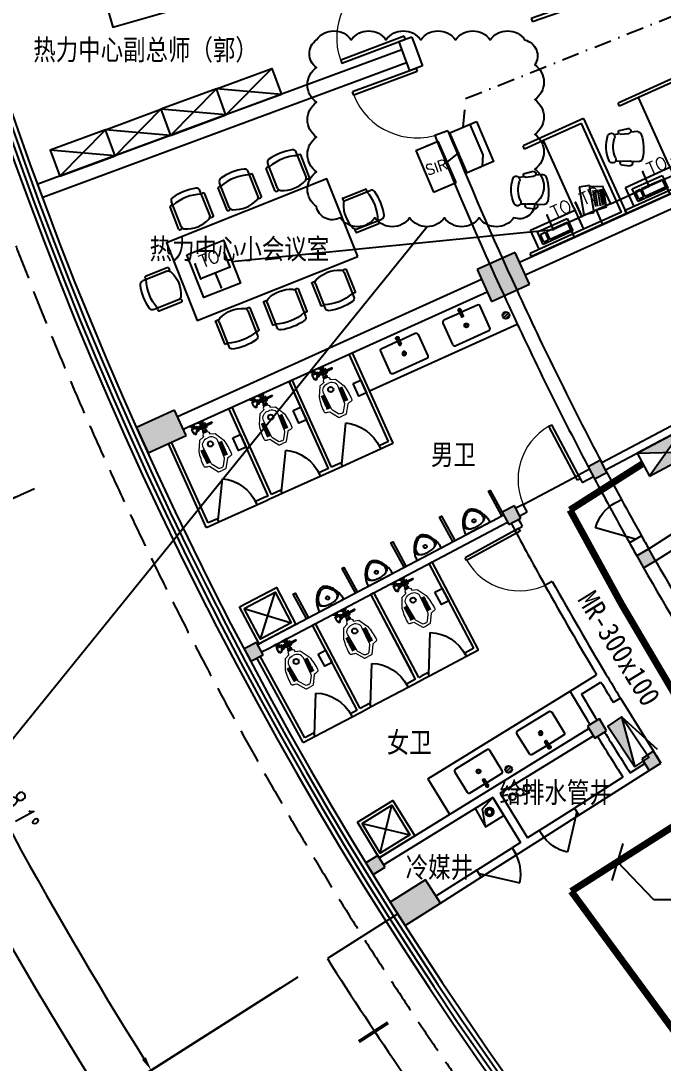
# Model space of a CAD drawing. Extents: x 13680 to 1640314, y -473492 to 65390.
# Drawn here: x 1297426 to 1306672, y -418994 to -404005 of the extents above; entities that cross this region are included whole.
import ezdxf
from ezdxf.enums import TextEntityAlignment as Align

# ---------------------------------------------------------------- set-up
doc = ezdxf.new("R2010")
doc.units = 0
doc.header["$LTSCALE"] = 1000
doc.header["$MEASUREMENT"] = 0
doc.linetypes.add('DASH', pattern=[0.35, 0.25, -0.1])
doc.linetypes.add('DASHDOT', pattern=[1, 0.5, -0.25, 0, -0.25])
for name, color, linetype in [('0-桥架', 120, 'Continuous'), ('0-电气文字', 6, 'Continuous'), ('ACS-建筑底图', 1, 'Continuous'), ('AXIS', 1, 'Continuous'), ('COLUMN', 255, 'Continuous'), ('DIM_IDEN', 8, 'Continuous'), ('DIM_SYMB', 3, 'Continuous'), ('EQUIP-消防', 241, 'Continuous'), ('EQUIP-通讯', 6, 'Continuous'), ('LINE', 123, 'Continuous'), ('LVRTY', 153, 'Continuous'), ('PUB_HATCH', 8, 'Continuous'), ('PUB_TEXT', 7, 'Continuous'), ('S-提资20140812', 6, 'Continuous'), ('S-消防器材提资', 2, 'Continuous'), ('TEL_TEXT', 7, 'Continuous'), ('VPIPE-废水', 31, 'DASH'), ('VPIPE-污水', 2, 'DASH'), ('VPIPE-通气', 3, 'Continuous'), ('WALL', 255, 'Continuous'), ('WINDOW', 2, 'Continuous'), ('WIRE-照明', 120, 'Continuous'), ('卫生间洁具', 8, 'Continuous'), ('洁具', 5, 'Continuous'), ('装修家具', 8, 'Continuous')]:
    doc.layers.add(name, color=color, linetype=linetype)
doc.layers.add('74071 FF-SAN', color=4, linetype='Continuous', lineweight=20)
doc.layers.add('ACS_DLJ_QYG', color=6, linetype='Continuous', lineweight=50)
doc.styles.add('-宋体', font='', dxfattribs={"width": 1.3})
doc.styles.add('_HZTXT', font='txt.shx', dxfattribs={"width": 0.8, "bigfont": 'HZTXT.shx'})
doc.styles.add('_TCH_DIM_T3', font='SIMPLEX', dxfattribs={"width": 0.705882, "bigfont": 'GBCBIG'})
doc.styles.add('_TEL_DIM', font='SIMPLEX', dxfattribs={"width": 0.8, "height": 3.5, "bigfont": 'HZTXT'})
doc.styles.add('宋体', font='', dxfattribs={"width": 0.8})
doc.styles.get('-宋体').set_extended_font_data('NSimSun')
doc.styles.get('宋体').set_extended_font_data('SimSun')
doc.dimstyles.new('_TCH_ARROW&&100', dxfattribs={"dimtxt": 297.5, "dimasz": 200, "dimexe": 250, "dimexo": 300, "dimgap": 126.25, "dimtad": 1, "dimdec": 0, "dimzin": 0, "dimdsep": 46, "dimtxsty": '_TCH_DIM_T3', "dimcen": 0.09, "dimclrt": 7, "dimazin": 2, "dimtfac": 1, "dimtdec": 0, "dimtix": 1, "dimtmove": 2, "dimatfit": 3, "dimfxl": 1, "dimtolj": 1, "dimtzin": 0, "dimarcsym": 0})

# ---------------------------------------------------------------- blocks, each defined once
blk = doc.blocks.new('xfx-gz')
at = {"layer": 'S-消防器材提资'}
blk.add_hatch(color=8, dxfattribs=at).paths.add_polyline_path([(0, 240), (0, 0), (700, 0)])
at = {"layer": 'S-消防器材提资', "color": 8}
for p, q in [((678, 408), (0, 240)), ((0, 240), (700, 0))]:
    blk.add_line(p, q, dxfattribs=at)
blk.add_lwpolyline([(700, 0), (700, 240), (0, 240), (0, 0)], close=True, dxfattribs=at)
blk = doc.blocks.new('grgrewg')
at = {"layer": 'LVRTY', "color": 4}
blk.add_lwpolyline([(129402, -1172047), (130002, -1172047), (130002, -1172647), (129402, -1172647)], close=True, dxfattribs=at)
at = {"layer": 'LVRTY', "color": 8}
blk.add_lwpolyline([(129452, -1172097), (129952, -1172097), (129952, -1172597), (129452, -1172597)], close=True, dxfattribs=at)
for points in [[(129452, -1172097), (129952, -1172597)], [(129452, -1172597), (129952, -1172097)]]:
    blk.add_lwpolyline(points, dxfattribs=at)
blk = doc.blocks.new('$DorLib2D$00000114')
at = {"color": 0}
blk.add_line((0.5, 0), (-0.207, 0.707), dxfattribs=at)
blk.add_arc((0.5, 0), 1, 135, 180, dxfattribs=at)
blk = doc.blocks.new('$DorLib2D$00000001')
for p, q in [((0.45, 0.975), (0.5, 0.975)), ((0.45, 0), (0.45, 0.975)), ((0.5, 0), (0.5, 0.975)), ((0.5, 0), (0.45, 0))]:
    blk.add_line(p, q)
at = {"lineweight": 13}
blk.add_arc((0.475, 0), 0.975, 91.4693, 180, dxfattribs=at)
blk = doc.blocks.new('$DorLib2D$00000228')
at = {"color": 0}
blk.add_line((0.5, 0), (0, 0.866), dxfattribs=at)
blk.add_arc((0.5, 0), 1, 120, 180, dxfattribs=at)
blk = doc.blocks.new('$plan$00000387')
at = {"color": 4}
for points in [[(-195, 0), (195, 0, -0.056281), (192, -62, -0.051243), (175, -126, -0.047086), (144, -190, -0.038643), (109, -237, -0.050944), (77, -268, -0.073316), (37, -291, -0.092337), (0, -298, -0.092337), (-37, -291, -0.073316), (-77, -268, -0.050944), (-109, -237, -0.038643), (-144, -190, -0.047086), (-175, -126, -0.051243), (-192, -62, -0.056281)], [(0, -146, 0.999985), (0, -98, 0.999985)]]:
    blk.add_lwpolyline(points, format="xyb", close=True, dxfattribs=at)
at = {"color": 8}
for points in [[(-169, -140, -0.078162), (-171, -115, -0.158684), (-159, -87, -0.087457), (-117, -54, -0.073385), (-70, -37, -0.051629), (0, -29), (0, -29, -0.051629), (70, -37, -0.073385), (117, -54, -0.087457), (159, -87, -0.158684), (171, -115, -0.078162), (169, -140)], [(117, -54, -0.099174), (139, -85, -0.110283), (145, -118, -0.092873), (136, -158, -0.05733), (119, -188, -0.037877), (85, -227, -0.072182), (35, -264, -0.124936), (0, -273), (0, -273, -0.124936), (-35, -264, -0.072182), (-85, -227, -0.037877), (-119, -188, -0.05733), (-136, -158, -0.092873), (-145, -118, -0.110283), (-139, -85, -0.099174), (-117, -54)]]:
    blk.add_lwpolyline(points, format="xyb", dxfattribs=at)
blk = doc.blocks.new('*D313')
at = {"layer": 'AXIS', "color": 0, "lineweight": -2, "transparency": 16777216}
for p, q in [((1285538, -419492), (1283186, -420176)), ((1288315, -427019), (1286082, -428027))]:
    blk.add_line(p, q, dxfattribs=at)
blk.add_arc((1340083, -403645), 59000, 196.39422, 204.10568, dxfattribs=at)
at = {"layer": 'AXIS', "color": 0, "transparency": 16777216}
for points in [[(1283450, -420307), (1283514, -420288), (1283426, -420106)], [(1286259, -427728), (1286198, -427756), (1286310, -427925)]]:
    blk.add_solid(points, dxfattribs=at)
at = {"layer": 'Defpoints', "color": 0, "transparency": 16777216}
for p in [(1340083, -403645), (1285826, -419408), (1284264, -422756), (1288589, -426896)]:
    blk.add_point(p, dxfattribs=at)
at = {"layer": 'AXIS', "color": 7, "transparency": 16777216, "insert": (1284988, -423971), "char_height": 297.5, "attachment_point": 5, "rotation": 290.25, "style": '_TCH_DIM_T3'}
blk.add_mtext('\\A1;8.1°', dxfattribs=at)
blk = doc.blocks.new('*D314')
at = {"layer": 'AXIS', "color": 0, "lineweight": -2, "transparency": 16777216}
for p, q in [((1288315, -427019), (1286082, -428027)), ((1292125, -434080), (1290057, -435393))]:
    blk.add_line(p, q, dxfattribs=at)
blk.add_arc((1340083, -403645), 59000, 204.49413, 212.20578, dxfattribs=at)
at = {"layer": 'AXIS', "color": 0, "transparency": 16777216}
for points in [[(1286362, -428120), (1286423, -428093), (1286310, -427925)], [(1290189, -435072), (1290133, -435108), (1290268, -435259)]]:
    blk.add_solid(points, dxfattribs=at)
at = {"layer": 'Defpoints', "color": 0, "transparency": 16777216}
for p in [(1340083, -403645), (1288589, -426896), (1287514, -430431), (1292378, -433920)]:
    blk.add_point(p, dxfattribs=at)
at = {"layer": 'AXIS', "color": 7, "transparency": 16777216, "insert": (1288401, -431531), "char_height": 297.5, "attachment_point": 5, "rotation": 298.35, "style": '_TCH_DIM_T3'}
blk.add_mtext('\\A1;8.1°', dxfattribs=at)
blk = doc.blocks.new('*D315')
at = {"layer": 'AXIS', "color": 0, "lineweight": -2, "transparency": 16777216}
for p, q in [((1292125, -434080), (1290057, -435393)), ((1294394, -437391), (1292424, -438847))]:
    blk.add_line(p, q, dxfattribs=at)
blk.add_arc((1340083, -403645), 59000, 212.59422, 216.25576, dxfattribs=at)
at = {"layer": 'AXIS', "color": 0, "transparency": 16777216}
for points in [[(1290347, -435446), (1290403, -435410), (1290268, -435259)], [(1292533, -438518), (1292479, -438557), (1292625, -438698)]]:
    blk.add_solid(points, dxfattribs=at)
at = {"layer": 'Defpoints', "color": 0, "transparency": 16777216}
for p in [(1340083, -403645), (1292378, -433920), (1291026, -436424), (1294636, -437213)]:
    blk.add_point(p, dxfattribs=at)
at = {"layer": 'AXIS', "color": 7, "transparency": 16777216, "insert": (1291643, -436844), "char_height": 297.5, "attachment_point": 5, "rotation": 304.425, "style": '_TCH_DIM_T3'}
blk.add_mtext('\\A1;4.05°', dxfattribs=at)
blk = doc.blocks.new('*D324')
at = {"layer": 'AXIS', "color": 0, "lineweight": -2, "transparency": 16777216}
for p, q in [((1283283, -403645), (1280033, -403645)), ((1331197, -459746), (1330689, -462956))]:
    blk.add_line(p, q, dxfattribs=at)
blk.add_arc((1340083, -403645), 59800, 180.19165, 260.80826, dxfattribs=at)
at = {"layer": 'AXIS', "color": 0, "transparency": 16777216}
for points in [[(1280250, -403845), (1280317, -403845), (1280283, -403645)], [(1330536, -462645), (1330525, -462710), (1330728, -462709)]]:
    blk.add_solid(points, dxfattribs=at)
at = {"layer": 'Defpoints', "color": 0, "transparency": 16777216}
for p in [(1283583, -403645), (1340083, -403645), (1286801, -430794), (1331244, -459450)]:
    blk.add_point(p, dxfattribs=at)
at = {"layer": 'AXIS', "color": 7, "transparency": 16777216, "insert": (1294820, -442304), "char_height": 297.5, "attachment_point": 5, "rotation": 310.5, "style": '_TCH_DIM_T3'}
blk.add_mtext('\\A1;81°', dxfattribs=at)
blk = doc.blocks.new('A$C59BC2475')
at = {"layer": '卫生间洁具', "color": 8}
for p, q in [((15, 226), (50, 150)), ((42, 238), (76, 162))]:
    blk.add_line(p, q, dxfattribs=at)
for radius in [28.6, 19]:
    blk.add_circle((120, 29), radius, dxfattribs=at)
for centre, radius, start, end in [((22, 247), 21.9, 303.7888, 284.8126), ((22, 247), 11.7, 310.7142, 277.8871), ((22, 247), 10.2, 312.6958, 275.9055), ((23, 245), 2.73, 24.3007, 204.3007), ((298, 344), 295, 199.8088, 208.7925), ((-234, 104), 295, 19.8088, 28.7925), ((42, 203), 2.73, 204.3007, 24.3007)]:
    blk.add_arc(centre, radius, start, end, dxfattribs=at)
at = {"layer": '卫生间洁具', "color": 8, "extrusion": (-1.1128e-26, -1.18513e-26, -1)}
for centre in [(59, 165), (59, 164), (63, 156)]:
    blk.add_ellipse(centre, major_axis=(-13.3, -6), ratio=0.448066, start_param=3.141593, end_param=6.283185, dxfattribs=at)
blk = doc.blocks.new('A$C61F337F3')
at = {"layer": '卫生间洁具', "color": 4}
blk.add_lwpolyline([(-455, -170), (-683, -273, 0.414214), (-698, -313), (-559, -623, 0.414214), (-519, -638), (-36, -420, 0.414214), (-21, -380), (-161, -70, 0.414214), (-200, -55), (-429, -158)], format="xyb", dxfattribs=at)
at = {"layer": '卫生间洁具'}
blk.add_blockref('A$C59BC2475', (-480, -375), dxfattribs=at)
blk = doc.blocks.new('A$C03587EE0')
at = {"layer": '装修家具', "color": 8}
for p, q in [((452, 493), (71, 487)), ((478, 538), (131, 533)), ((458, 49), (78, 44)), ((486, 5), (138, 0))]:
    blk.add_line(p, q, dxfattribs=at)
for centre, radius, start, end in [((72, 433), 54, 90.7938, 166.8568), ((750, 275), 660, 161.17, 200.4176), ((178, 511), 57.9, 164.7793, 203.647), ((131, 524), 9, 90.7938, 164.7793), ((452, 439), 54, 24.9428, 90.7938), ((478, 529), 9, 16.8083, 90.7938), ((432, 515), 57.9, 328.4736, 16.8083), ((81, 266), 464, 336.6448, 24.9428), ((750, 275), 750, 166.8568, 194.7308), ((77, 98), 54, 194.7308, 270.7938), ((185, 23), 57.9, 157.9406, 196.8083), ((138, 9), 9, 196.8083, 270.7938), ((457, 103), 54, 270.7938, 336.6448), ((485, 14), 9, 270.7938, 344.7793), ((438, 27), 57.9, 344.7793, 33.114)]:
    blk.add_arc(centre, radius, start, end, dxfattribs=at)
blk = doc.blocks.new('A$C40867F42')
at = {"layer": '装修家具', "color": 8}
blk.add_lwpolyline([(-40032, -14249), (-38832, -14249), (-38832, -11763), (-40032, -11763)], close=True, dxfattribs=at)
at = {"layer": '装修家具', "color": 8, "xscale": -1}
for p, rotation in [((-39173, -11164), 90.793803449409), ((-40630, -12003), 180.7938034227225), ((-40630, -12749), 180.7938034227225), ((-40630, -13495), 180.7938034227225)]:
    blk.add_blockref('A$C03587EE0', p, dxfattribs=dict(at, rotation=rotation))
at = {"layer": '装修家具', "color": 8}
for p, rotation in [((-38234, -12003), 179.2061965576802), ((-38233, -12749), 179.2061965576802), ((-38233, -13495), 179.2061965576802), ((-39173, -14847), 89.20619653099655)]:
    blk.add_blockref('A$C03587EE0', p, dxfattribs=dict(at, rotation=rotation))
blk = doc.blocks.new('A$C4CDD4A0C')
at = {"layer": '装修家具', "color": 8}
for p, q in [((1426, 1634), (1426, 1335)), ((1264, 1482), (1593, 1482)), ((386, 1218), (386, 1188)), ((682, 1234), (402, 1234)), ((697, 1188), (697, 1218)), ((222, 1146), (139, 1139)), ((371, 1167), (222, 1146)), ((260, 1116), (258, 1094)), ((288, 1056), (288, 744)), ((685, 1173), (405, 1173)), ((682, 1172), (682, 1172)), ((794, 744), (794, 1056)), ((794, 1056), (794, 1056)), ((139, 663), (222, 654)), ((222, 654), (371, 633)), ((258, 709), (259, 686)), ((386, 612), (386, 582)), ((395, 628), (682, 628)), ((682, 628), (682, 628)), ((697, 582), (697, 612)), ((402, 566), (682, 566))]:
    blk.add_line(p, q, dxfattribs=at)
for points in [[(917, 1400), (917, 1800), (117, 1800), (117, 1400)], [(1717, 0), (1717, 1800), (917, 1800), (917, 0)]]:
    blk.add_lwpolyline(points, close=True, dxfattribs=at)
blk.add_circle((1425, 1482), 86.5, dxfattribs=at)
for centre, radius, start, end in [((402, 1218), 15.6, 90, 180), ((682, 1218), 15.6, 0, 90), ((1453, 898), 1374, 171.4477, 179.9347), ((133, 1101), 38.4, 81.1166, 176.8521), ((118, 1087), 55.7, 6.303, 68.0435), ((1455, 900), 1296, 171.4477, 188.5523), ((230, 1117), 30.1, 357.8693, 100.843), ((1539, 901), 1296, 171.4477, 188.5523), ((405, 1056), 117, 90, 180), ((402, 1188), 15.6, 180, 261.0411), ((682, 1188), 15.6, 270, 0), ((678, 1056), 117, 0, 88.0898), ((1453, 902), 1374, 180.0653, 188.5523), ((136, 705), 41.7, 190.1524, 273.9531), ((137, 700), 37.3, 272.6932, 11.282), ((227, 686), 32.5, 262.6639, 359.9194), ((405, 744), 117, 180, 266.9085), ((402, 612), 15.6, 90, 180), ((678, 744), 117, 271.9102, 0), ((682, 612), 15.6, 0, 90), ((402, 582), 15.6, 180, 270), ((682, 582), 15.6, 270, 0)]:
    blk.add_arc(centre, radius, start, end, dxfattribs=at)
blk = doc.blocks.new('A$C44F7551D')
at = {"layer": '装修家具', "color": 8}
for p, q in [((0, 400), (850, 0)), ((850, 400), (0, 0))]:
    blk.add_line(p, q, dxfattribs=at)
blk.add_lwpolyline([(0, 400), (0, 0), (850, 0), (850, 400)], close=True, dxfattribs=at)
blk = doc.blocks.new('A$C3ECB1412')
at = {"layer": '装修家具', "color": 8}
for p, q in [((0, 1500), (0, 0)), ((0, 1500), (0, 0)), ((1500, 1500), (0, 1500)), ((0, 1500), (50, 1500)), ((1500, 1500), (1500, 544)), ((50, 1444), (50, 844)), ((50, 1444), (1450, 1444)), ((201, 1278), (496, 1355)), ((496, 1355), (567, 1176)), ((1450, 1444), (1450, 844)), ((201, 1278), (227, 1087)), ((244, 1263), (466, 1322)), ((250, 1237), (473, 1295)), ((259, 1205), (482, 1263)), ((268, 1171), (491, 1229)), ((205, 1083), (588, 1184)), ((243, 937), (205, 1083)), ((276, 1140), (499, 1199)), ((588, 1184), (626, 1037)), ((626, 1037), (243, 937)), ((50, 844), (50, 0)), ((50, 844), (50, 0)), ((390, 844), (50, 844)), ((350, 144), (350, 844)), ((390, 844), (1450, 844)), ((1450, 844), (1450, 544)), ((90, 695), (90, 223)), ((289, 695), (90, 695)), ((115, 670), (115, 347)), ((239, 670), (115, 670)), ((239, 347), (239, 670)), ((289, 223), (289, 695)), ((1008, 635), (1043, 536)), ((605, 480), (646, 383)), ((1081, 386), (1038, 507)), ((1132, 400), (1108, 527)), ((1450, 544), (1500, 544)), ((115, 347), (239, 347)), ((239, 323), (115, 323)), ((115, 323), (115, 248)), ((239, 248), (239, 323)), ((671, 223), (604, 333)), ((719, 246), (669, 365)), ((1088, 377), (1108, 304)), ((90, 223), (289, 223)), ((115, 248), (239, 248)), ((719, 236), (753, 168)), ((0, 0), (50, 0)), ((50, 144), (350, 144))]:
    blk.add_line(p, q, dxfattribs=at)
for centre, radius, start, end in [((1036, -39), 708, 96.8246, 125.3087), ((950, 594), 70.3, 35.575, 88.634), ((675, 488), 70.3, 133.4994, 186.5584), ((1074, 512), 36.8, 24.5799, 187.0599), ((639, 344), 36.8, 35.0735, 197.5535), ((1098, 254), 51.9, 322.3317, 140.7492), ((1104, 401), 27.9, 213.3494, 358.8432), ((691, 242), 27.9, 223.2902, 8.784), ((795, 137), 51.9, 81.3842, 259.8017), ((800, 575), 489, 268.3277, 313.8056), ((797, 582), 394, 270.7801, 311.3533)]:
    blk.add_arc(centre, radius, start, end, dxfattribs=at)
blk = doc.blocks.new('A$C6CAE1B6A')
at = {"color": 8}
for p, q in [((186, 387), (186, 325)), ((209, 387), (209, 326)), ((233, 387), (233, 327)), ((257, 387), (257, 328)), ((281, 387), (281, 329)), ((305, 387), (305, 330)), ((329, 387), (329, 331)), ((353, 387), (353, 332)), ((376, 387), (376, 333)), ((732, 361), (716, 361)), ((732, 338), (716, 338)), ((755, 366), (732, 366)), ((755, 331), (732, 331)), ((770, 391), (770, 311)), ((664, 240), (622, 240)), ((663, 201), (622, 201)), ((753, 240), (714, 240)), ((753, 201), (715, 201)), ((770, 268), (770, 172)), ((186, 53), (186, 115)), ((209, 53), (209, 114)), ((233, 53), (233, 113)), ((257, 53), (257, 112)), ((281, 53), (281, 111)), ((305, 53), (305, 110)), ((329, 53), (329, 109)), ((353, 53), (353, 108)), ((376, 53), (376, 107))]:
    blk.add_line(p, q, dxfattribs=at)
for points in [[(716, 374), (712, 374), (712, 378), (706, 378), (706, 382), (671, 382), (671, 376), (646, 376), (646, 363), (631, 363), (631, 344), (646, 344), (646, 329), (661, 329), (661, 324), (667, 324), (667, 313), (707, 313), (719, 321)], [(605, 247), (605, 193)], [(622, 193), (622, 247)], [(669, 245), (669, 263), (712, 263), (712, 243)], [(712, 197), (712, 178), (669, 178), (669, 195)], [(683, 167), (683, 83), (686, 80), (686, 76), (690, 76)], [(697, 167), (697, 83), (694, 80), (694, 76), (690, 76)]]:
    blk.add_lwpolyline(points, dxfattribs=at)
for points in [[(719, 313), (660, 313), (660, 293), (719, 293)], [(732, 379), (716, 379), (716, 321), (732, 321)], [(718, 178), (662, 178), (662, 167), (718, 167)], [(671, 293), (709, 293), (709, 263), (671, 263)]]:
    blk.add_lwpolyline(points, close=True, dxfattribs=at)
for centre, radius in [((416, 220), 37.7), ((689, 220), 32.4), ((689, 220), 12)]:
    blk.add_circle(centre, radius, dxfattribs=at)
for centre, radius, start, end in [((808, 351), 55, 133.5861, 226.4139), ((614, 239), 12, 43.7102, 136.2898), ((614, 201), 12, 223.7102, 316.2898), ((817, 220), 67.5, 135.0245, 224.9756)]:
    blk.add_arc(centre, radius, start, end, dxfattribs=at)
at = {"layer": '74071 FF-SAN', "color": 8}
for points in [[(605, 220), (605, 244), (578, 269), (551, 269), (526, 343), (387, 417, 0.052543), (173, 440, 0.132929), (154, 435, 0.161391), (145, 425, 0.043176), (139, 407, 0.005173), (135, 387), (130, 361), (5, 279, 0.19508), (0, 262), (0, 220)], [(41, 220), (41, 242, -0.210701), (52, 261), (136, 319, -0.078002), (159, 324), (413, 335, -0.245665), (487, 300, -0.196051), (513, 220, -0.196051)], [(605, 220), (605, 196), (578, 171), (551, 171), (526, 97), (387, 23, -0.052543), (173, 0, -0.132929), (154, 5, -0.161391), (145, 15, -0.043176), (139, 33, -0.005173), (135, 53), (130, 79), (5, 161, -0.19508), (0, 178), (0, 220)], [(41, 220), (41, 198, 0.210701), (52, 179), (136, 121, 0.078002), (159, 116), (413, 105, 0.245665), (487, 140, 0.196051), (513, 220, 0.196051)]]:
    blk.add_lwpolyline(points, format="xyb", dxfattribs=at)
blk = doc.blocks.new('$equip$00001921')
for p, q in [((0.65, 0.325), (-0.65, 0.325)), ((0.65, 0.325), (-0.65, -0.325)), ((-0.65, 0.325), (0.65, -0.325)), ((-0.65, 0.325), (-0.65, -0.325)), ((0.65, -0.325), (0.65, 0.325)), ((-0.65, -0.325), (0.65, -0.325))]:
    blk.add_line(p, q)
for p in [(0, 0.325), (-0.65, 0), (0.65, 0), (0, -0.325)]:
    blk.add_point(p)
for points in [[(-0.65, 0.325), (0, 0), (0.65, 0.325)], [(0, 0), (-0.65, -0.325), (0.65, -0.325)]]:
    blk.add_solid(points)
at = {"layer": 'TEL_TEXT', "style": '_TEL_DIM', "flags": 1}
blk.add_attdef('A', text='', height=0.00002, dxfattribs=at).set_placement((0, 0), align=Align.MIDDLE_CENTER)
blk = doc.blocks.new('$equip$00001847')
for p, q in [((-0.5, 0.499), (-0.5, 0.999)), ((0.5, 0.999), (0.5, 0.499)), ((0.5, 0.499), (-0.5, 0.499)), ((0, 0.5), (0, 0))]:
    blk.add_line(p, q)
for p in [(-0.5, 0.999), (0.5, 0.999), (-0.5, 0.499), (0.5, 0.499), (0, 0)]:
    blk.add_point(p)
at = {"color": 7, "style": '_TEL_DIM'}
blk.add_attdef('$TEXT$', text='', height=0.4, dxfattribs=at).set_placement((0, 0.999), align=Align.MIDDLE_CENTER)
at = {"color": 7, "style": '_TEL_DIM', "flags": 1}
blk.add_attdef('A', text='', height=0.00002, dxfattribs=at).set_placement((0, 0), align=Align.MIDDLE_CENTER)
blk = doc.blocks.new('$equip$00001867')
for p, q in [((-0.5, 0.499), (-0.5, 0.999)), ((0.5, 0.999), (0.5, 0.499)), ((0.5, 0.499), (-0.5, 0.499)), ((0, 0.5), (0, 0))]:
    blk.add_line(p, q)
for p in [(-0.5, 0.999), (0.5, 0.999), (-0.5, 0.499), (0.5, 0.499), (0, 0)]:
    blk.add_point(p)
at = {"color": 7, "style": '_TEL_DIM'}
blk.add_attdef('$TEXT$', text='', height=0.4, dxfattribs=at).set_placement((0, 0.999), align=Align.MIDDLE_CENTER)
at = {"color": 7, "style": '_TEL_DIM', "flags": 1}
blk.add_attdef('A', text='', height=0.00002, dxfattribs=at).set_placement((0, 0), align=Align.MIDDLE_CENTER)
blk = doc.blocks.new('$equip$00001889')
for p, q in [((-0.65, 0.35), (-0.65, -0.35)), ((0.65, 0.35), (-0.65, 0.35)), ((0.65, 0.35), (0.65, -0.35)), ((-0.65, -0.35), (0.65, -0.35))]:
    blk.add_line(p, q)
for p in [(0, 0.35), (-0.65, 0), (0.65, 0), (0, -0.35)]:
    blk.add_point(p)
at = {"color": 7, "style": '_TEL_DIM'}
blk.add_attdef('$TEXT$', text='', height=0.3, dxfattribs=at).set_placement((-0.02, -0.003), align=Align.MIDDLE_CENTER)
at = {"color": 7, "style": '_TEL_DIM', "flags": 1}
blk.add_attdef('A', text='', height=0.00002, dxfattribs=at).set_placement((0, 0), align=Align.MIDDLE_CENTER)
blk = doc.blocks.new('$equip$00001876')
at = {"color": 0, "linetype": 'Continuous'}
blk.add_lwpolyline([(-0.625, 0.415), (0.625, 0.415), (0.625, -0.415), (-0.625, -0.415)], close=True, dxfattribs=at)
blk.add_lwpolyline([(0.625, 0.075), (0.325, 0.215), (-0.625, 0.215)], dxfattribs=at)
for p in [(0, 0.415), (-0.625, 0), (0.625, 0), (0, -0.415)]:
    blk.add_point(p)
at = {"layer": 'TEL_TEXT', "style": '_TEL_DIM', "flags": 1}
blk.add_attdef('A', text='', height=0.00002, dxfattribs=at).set_placement((0, 0), align=Align.MIDDLE_CENTER)
blk = doc.blocks.new('2FX')
at = {"layer": 'PUB_HATCH'}
for points in [[(1295162.9, -424201.1), (1295709.8, -423954.2), (1295504, -423498.5), (1294957.2, -423745.4)], [(1290220.8, -426377.7), (1290767.6, -426130.8), (1290603, -425766.2), (1290056.2, -426013.1)], [(1293707.4, -432839.8), (1293921.8, -433177.5), (1294428.4, -432856), (1294214, -432518.3)]]:
    blk.add_hatch(color=256, dxfattribs=at).paths.add_polyline_path(points)
at = {"layer": 'PUB_HATCH', "linetype": 'ByBlock'}
for points in [[(1296555.8, -426579.3), (1296649.4, -426756), (1296826.1, -426662.4), (1296732.6, -426485.7)], [(1295318.4, -427234.6), (1295412, -427411.4), (1295588.8, -427317.8), (1295495.2, -427141)], [(1297254.5, -427859), (1297353.3, -428032.9), (1297527.2, -427934.1), (1297428.4, -427760.2)], [(1291606.7, -429199.7), (1291700.3, -429376.4), (1291877.1, -429282.8), (1291783.5, -429106.1)], [(1296546.9, -430312.6), (1296652.4, -430482.6), (1296822.3, -430377.1), (1296716.9, -430207.2)], [(1297327.4, -430779.5), (1297434.6, -430948.4), (1297603.4, -430841.3), (1297496.3, -430672.4)], [(1293356.8, -432274.7), (1293461.6, -432445.1), (1293632, -432340.3), (1293527.2, -432169.9)]]:
    blk.add_hatch(color=256, dxfattribs=at).paths.add_polyline_path(points)
at = {"layer": '洁具'}
h = blk.add_hatch(dxfattribs=at)
h.set_pattern_fill('ANSI31', color=256, scale=20, style=0)
h.set_pattern_definition([(45, (1204572.253, -517011.638), (-22.45064, 22.45064), [])])
h.paths.add_polyline_path([(1295422.1, -424401.2, 1), (1295322.1, -424401.2, 1)])
h = blk.add_hatch(dxfattribs=at)
h.set_pattern_fill('ANSI31', color=256, scale=20, style=0)
h.set_pattern_definition([(45, (1204610.48, -523542.883), (-22.45064, 22.45064), [])])
h.paths.add_polyline_path([(1295460.3, -430932.5, 1), (1295360.3, -430932.5, 1)])
at = {"layer": 'ACS-建筑底图'}
blk.add_lwpolyline([(1295185.2, -431337.8), (1294929.7, -431495), (1295077.5, -431756), (1295342.3, -431593.1)], close=True, dxfattribs=at)
blk.add_lwpolyline([(1295077.5, -431756), (1295033.3, -431500), (1295185.2, -431337.8)], dxfattribs=at)
at = {"layer": 'ACS_DLJ_QYG'}
blk.add_circle((1295136.1, -431544), 50, dxfattribs=at)
at = {"layer": 'AXIS'}
for p, q in [((1288588.6, -426895.8), (1284943, -428541.8)), ((1288588.6, -426895.8), (1284943, -428541.8)), ((1292378.4, -433919.5), (1289001.1, -436062.8))]:
    blk.add_line(p, q, dxfattribs=at)
at = {"layer": 'COLUMN'}
for p, q in [((1295504, -423498.5), (1294957.2, -423745.4)), ((1295709.8, -423954.2), (1295504, -423498.5)), ((1294957.2, -423745.4), (1295162.9, -424201.1)), ((1295162.9, -424201.1), (1295709.8, -423954.2)), ((1290603, -425766.2), (1290056.2, -426013.1)), ((1290767.6, -426130.8), (1290603, -425766.2)), ((1290056.2, -426013.1), (1290220.8, -426377.7)), ((1290220.8, -426377.7), (1290767.6, -426130.8)), ((1294214, -432518.3), (1293707.4, -432839.8)), ((1294428.4, -432856), (1294214, -432518.3)), ((1293707.4, -432839.8), (1293921.8, -433177.5)), ((1293921.8, -433177.5), (1294428.4, -432856))]:
    blk.add_line(p, q, dxfattribs=at)
at = {"layer": 'COLUMN', "linetype": 'ByBlock'}
for p, q in [((1296732.6, -426485.7), (1296555.8, -426579.3)), ((1296555.8, -426579.3), (1296649.4, -426756)), ((1296826.1, -426662.4), (1296732.6, -426485.7)), ((1296649.4, -426756), (1296826.1, -426662.4)), ((1295495.2, -427141), (1295318.4, -427234.6)), ((1295588.8, -427317.8), (1295495.2, -427141)), ((1295318.4, -427234.6), (1295412, -427411.4)), ((1295412, -427411.4), (1295588.8, -427317.8)), ((1297428.4, -427760.2), (1297254.5, -427859)), ((1297527.2, -427934.1), (1297428.4, -427760.2)), ((1297254.5, -427859), (1297353.3, -428032.9)), ((1297353.3, -428032.9), (1297527.2, -427934.1)), ((1291783.5, -429106.1), (1291606.7, -429199.7)), ((1291877.1, -429282.8), (1291783.5, -429106.1)), ((1291606.7, -429199.7), (1291700.3, -429376.4)), ((1291700.3, -429376.4), (1291877.1, -429282.8)), ((1296716.9, -430207.2), (1296546.9, -430312.6)), ((1296546.9, -430312.6), (1296652.4, -430482.6)), ((1296822.3, -430377.1), (1296716.9, -430207.2)), ((1296652.4, -430482.6), (1296822.3, -430377.1)), ((1297496.3, -430672.4), (1297327.4, -430779.5)), ((1297327.4, -430779.5), (1297434.6, -430948.4)), ((1297603.4, -430841.3), (1297496.3, -430672.4)), ((1297434.6, -430948.4), (1297603.4, -430841.3)), ((1293527.2, -432169.9), (1293356.8, -432274.7)), ((1293356.8, -432274.7), (1293461.6, -432445.1)), ((1293632, -432340.3), (1293527.2, -432169.9)), ((1293461.6, -432445.1), (1293632, -432340.3))]:
    blk.add_line(p, q, dxfattribs=at)
at = {"layer": 'DIM_IDEN', "const_width": 50}
blk.add_lwpolyline([(1293675.6, -434576), (1293255.7, -434847.5)], dxfattribs=at)
at = {"layer": 'DIM_SYMB'}
blk.add_lwpolyline([(1295418, -429359.6, 0, 0, 0), (1295470.1, -429820.2, 80, 0, 0), (1295503.9, -430118.3, 0, 0, 0)], format="xyseb", dxfattribs=at)
at = {"layer": 'LINE'}
blk.add_line((1293815.2, -433009.6), (1292802.1, -433652.6), dxfattribs=at)
at = {"layer": 'LINE', "linetype": 'DASH', "ltscale": 2}
blk.add_arc((1340083.8, -403645.3), 55400, 179.17262, 261.82632, dxfattribs=at)
at = {"layer": 'LINE'}
blk.add_arc((1340083.8, -403645.3), 56000, 212.40123, 216.45122, dxfattribs=at)
at = {"layer": 'LVRTY'}
for p, q in [((1293116.1, -424962), (1293161.7, -424941.4)), ((1292250.3, -425352.9), (1292295.9, -425332.3)), ((1291384.4, -425743.9), (1291430, -425723.3)), ((1293545.4, -426277.3), (1293566, -426322.8)), ((1294267.2, -427972.5), (1294311.4, -427949.1)), ((1293426.1, -428414.1), (1293470.3, -428390.7)), ((1292586.3, -428858.4), (1292630.5, -428835))]:
    blk.add_line(p, q, dxfattribs=at)
at = {"layer": 'VPIPE-废水', "linetype": 'Continuous'}
blk.add_circle((1295679.3, -431198.6), 50, dxfattribs=at)
at = {"layer": 'VPIPE-污水', "linetype": 'Continuous'}
blk.add_circle((1295465, -431323.2), 50, dxfattribs=at)
at = {"layer": 'VPIPE-通气', "linetype": 'Continuous'}
blk.add_circle((1295575.6, -431262.8), 50, dxfattribs=at)
at = {"layer": 'WALL'}
for p, q in [((1294018.3, -420400.9), (1293831.1, -420471.4)), ((1293873.5, -420586.1), (1288636.2, -422518.2)), ((1293943.3, -420773.5), (1288705.4, -422705.8)), ((1294173.3, -420816.6), (1293985.6, -420885.8)), ((1294536.8, -421748.4), (1294349.1, -421817.6)), ((1295566.2, -423636.1), (1299940.9, -421660.9)), ((1295648.5, -423818.4), (1300023.3, -421843.1)), ((1290644.6, -425858.3), (1295019.3, -423883)), ((1290726.9, -426040.5), (1295101.6, -424065.3)), ((1296751, -426520.4), (1298869.9, -425393.8)), ((1296807.1, -426626.4), (1298926, -425499.8)), ((1297427.4, -427758.2), (1299455.1, -426468.5)), ((1296574.4, -426614.3), (1296415.7, -426698.7)), ((1296415.7, -426698.7), (1296472, -426804.6)), ((1296472, -426804.6), (1296630.5, -426720.4)), ((1297526.3, -427932.3), (1299550, -426645.2)), ((1296859.6, -427146.6), (1297034.7, -427050)), ((1295621, -427121.2), (1295514.7, -427177.8)), ((1295677.4, -427227.2), (1295621, -427121.2)), ((1291888.4, -429090.2), (1295249.8, -427318.6)), ((1295249.8, -427318.6), (1295338.1, -427271.7)), ((1295570.8, -427283.8), (1295677.4, -427227.2)), ((1291944.3, -429196.4), (1295306, -427424.6)), ((1295306, -427424.6), (1295394.2, -427377.7)), ((1295502.8, -427496.3), (1295608.1, -427438.8)), ((1297324.5, -427575.3), (1297149.4, -427671.9)), ((1296039.7, -428228.5), (1295934.4, -428286.1)), ((1291799.8, -429136.9), (1291888.4, -429090.2)), ((1291855.9, -429243), (1291944.3, -429196.4)), ((1296294.9, -429809.7), (1296678.2, -429573.9)), ((1296458.8, -429849.8), (1296739.9, -429676.9)), ((1297020.8, -429909.2), (1296918.3, -429971.7)), ((1293633.3, -432151.6), (1296567.8, -430346.3)), ((1295287.4, -431274.9), (1296631.1, -430448.2)), ((1297539, -430739.8), (1297539.2, -430739.7)), ((1297539.2, -430739.7), (1297603.5, -430841)), ((1297158.7, -430981.2), (1297370.2, -430846.9)), ((1297172.4, -431114.6), (1297434.5, -430948.3)), ((1297603.3, -430841.1), (1297603.5, -430841)), ((1297057.3, -431045.5), (1296359.4, -431488.4)), ((1296423.7, -431589.7), (1297172.4, -431114.6)), ((1293696.2, -432253.8), (1295185.2, -431337.8)), ((1295185.2, -431337.8), (1295581.6, -431982)), ((1295287.4, -431274.9), (1295682.9, -431917.7)), ((1296359.4, -431488.4), (1296423.7, -431589.7)), ((1295852.8, -431809.9), (1295682.9, -431917.7)), ((1295917.1, -431911.2), (1295852.8, -431809.9)), ((1295581.6, -431982), (1295459.9, -432059.2)), ((1295695.8, -432051.6), (1295917.1, -431911.2)), ((1293548.1, -432204), (1293633.3, -432151.6)), ((1295459.9, -432059.2), (1295524.2, -432160.5)), ((1295524.2, -432160.5), (1295695.8, -432051.6)), ((1293611, -432306.2), (1293696.2, -432253.8)), ((1294953.3, -432380.7), (1294364.1, -432754.7)), ((1295017.6, -432482), (1294953.3, -432380.7)), ((1294428.4, -432856), (1295017.6, -432482))]:
    blk.add_line(p, q, dxfattribs=at)
at = {"layer": 'WALL', "color": 8, "linetype": 'ByBlock'}
blk.add_line((1297020.8, -429909.2), (1297496.3, -430672.4), dxfattribs=at)
at = {"layer": 'WALL'}
for centre, radius, start, end in [((1338546.3, -404039.2), 47438.9, 200.17583, 200.71162), ((1338546.3, -404039.2), 47638.9, 200.17777, 200.70968), ((1338546.3, -404039.2), 47438.9, 201.91964, 204.92884), ((1338546.3, -404039.2), 47638.9, 201.91262, 204.92884), ((1340083.8, -403645.3), 49000, 204.59126, 207.82925), ((1340083.8, -403645.3), 49200, 204.59067, 207.78377), ((1340083.8, -403645.3), 49000, 207.96957, 208.53175), ((1340083.8, -403645.3), 49200, 208.01668, 208.53318), ((1340083.7, -403645.6), 50440, 208.0138, 208.14554), ((1340083.7, -403645.6), 50560, 208.01353, 208.14675), ((1340083.8, -403645.3), 49000, 209.23333, 209.4787), ((1340083.8, -403645.3), 49200, 209.23191, 209.48182), ((1340083.8, -403645.3), 49000, 209.71285, 212.10767), ((1340083.8, -403645.3), 49200, 209.71473, 212.10886), ((1340083.7, -403645.6), 50440, 209.16788, 210.9193), ((1340083.7, -403645.6), 50560, 209.16667, 210.85206), ((1340083.7, -403645.6), 50440, 210.9193, 211.37863), ((1340083.7, -403645.6), 50560, 210.98805, 211.37863), ((1340083.7, -403645.6), 51010, 210.85866, 211.48792), ((1340083.7, -403645.6), 50890, 210.99202, 211.48714), ((1340083.7, -403645.6), 51010, 211.71257, 212.48966), ((1340083.7, -403645.6), 50890, 211.71232, 212.48987)]:
    blk.add_arc(centre, radius, start, end, dxfattribs=at)
at = {"layer": 'WINDOW'}
for p, q in [((1295621, -427121.2), (1296415.7, -426698.7)), ((1295852.8, -431809.9), (1296359.4, -431488.4)), ((1295917.1, -431911.2), (1296423.7, -431589.7)), ((1294953.3, -432380.7), (1295459.9, -432059.2)), ((1295017.6, -432482), (1295524.2, -432160.5))]:
    blk.add_line(p, q, dxfattribs=at)
for centre, radius, start, end in [((1340083.8, -403645.3), 55000, 179.58332, 261.41561), ((1340083.8, -403645.3), 54933, 179.6527, 261.34624), ((1340083.8, -403645.3), 54867, 179.7212, 261.27773), ((1340083.8, -403645.3), 54800, 179.79091, 261.20802), ((1340083.8, -403645.3), 49000, 208.53175, 209.23333), ((1340083.8, -403645.3), 49200, 208.53318, 209.23191), ((1340083.7, -403645.6), 50560, 208.14675, 209.16667)]:
    blk.add_arc(centre, radius, start, end, dxfattribs=at)
at = {"layer": '卫生间洁具', "color": 4}
for p, q in [((1293408.5, -425488), (1295536, -424527.5)), ((1293740.5, -426223.2), (1293161.7, -424941.4)), ((1293682.1, -426215.5), (1293116.1, -424962)), ((1292816.3, -426606.5), (1292250.3, -425352.9)), ((1292252.9, -425358.8), (1292767.3, -426498)), ((1292861.9, -426585.9), (1292295.9, -425332.3)), ((1291950.4, -426997.4), (1291384.4, -425743.9)), ((1291996, -426976.9), (1291430, -425723.3)), ((1291051.7, -427437.2), (1290513.6, -426245.4)), ((1291084.6, -427388.4), (1290559.2, -426224.9)), ((1293682.1, -426215.5), (1293545.4, -426277.3)), ((1293566, -426322.8), (1293702.7, -426261.1)), ((1293702.7, -426261.1), (1293748.3, -426240.5)), ((1293702.7, -426261.1), (1293702.7, -426261.1)), ((1293748.3, -426240.5), (1293738, -426217.7)), ((1292859.7, -426641.8), (1293019.2, -426569.7)), ((1292998.6, -426524.2), (1292861.9, -426585.9)), ((1293019.2, -426569.7), (1292998.6, -426524.2)), ((1292816.3, -426606.5), (1292679.6, -426668.2)), ((1292679.6, -426668.2), (1292700.2, -426713.8)), ((1292700.2, -426713.8), (1292859.7, -426641.8)), ((1291927.6, -427007.7), (1291768.1, -427079.8)), ((1291925.4, -427063.6), (1291971, -427043)), ((1291927.6, -427007.7), (1291950.4, -426997.4)), ((1291971, -427043), (1291993.8, -427032.7)), ((1291971, -427043), (1291971, -427043)), ((1291993.8, -427032.7), (1292153.3, -426960.7)), ((1292132.8, -426915.1), (1291996, -426976.9)), ((1292153.3, -426960.7), (1292132.8, -426915.1)), ((1291768.1, -427079.8), (1291788.7, -427125.3)), ((1291788.7, -427125.3), (1291925.4, -427063.6)), ((1291925.4, -427063.6), (1291925.4, -427063.6)), ((1291221.3, -427326.7), (1291084.6, -427388.4)), ((1291241.8, -427372.2), (1291221.3, -427326.7)), ((1291059.6, -427454.5), (1291049.3, -427431.7)), ((1291059.6, -427454.5), (1291105.1, -427434)), ((1291105.1, -427434), (1291241.8, -427372.2)), ((1291105.1, -427434), (1291105.1, -427434)), ((1294979.4, -429211.8), (1294311.4, -427949.1)), ((1294911.8, -429191), (1294267.2, -427972.5)), ((1294116.3, -429611.8), (1293470.3, -428390.7)), ((1294072.1, -429635.2), (1293426.1, -428414.1)), ((1293429.1, -428419.8), (1294013.6, -429524.7)), ((1293276.5, -430056.1), (1292630.5, -428835)), ((1293232.3, -430079.5), (1292586.3, -428858.4)), ((1294911.8, -429191), (1294779.2, -429261.1)), ((1294779.2, -429261.1), (1294802.6, -429305.3)), ((1294802.6, -429305.3), (1294979.4, -429211.8)), ((1292456, -430546.7), (1291789, -429329.5)), ((1292476.2, -430479.5), (1291833.2, -429306.1)), ((1294116.3, -429611.8), (1294160.5, -429588.4)), ((1294248.9, -429541.7), (1294160.5, -429588.4)), ((1294206, -429620.9), (1294272.2, -429585.9)), ((1294272.2, -429585.9), (1294248.9, -429541.7)), ((1294072.1, -429635.2), (1293939.5, -429705.3)), ((1293939.5, -429705.3), (1293962.9, -429749.5)), ((1293962.9, -429749.5), (1294117.6, -429667.7)), ((1294117.6, -429667.7), (1294161.8, -429644.3)), ((1294161.6, -429643.9), (1294205.8, -429620.6)), ((1294161.6, -429643.9), (1294161.8, -429644.3)), ((1294205.8, -429620.6), (1294206, -429620.9)), ((1294250.6, -431067.4), (1296294.9, -429809.7)), ((1293409.1, -429985.9), (1293276.5, -430056.1)), ((1293277.7, -430112), (1293432.5, -430030.1)), ((1293432.5, -430030.1), (1293409.1, -429985.9)), ((1293232.3, -430079.5), (1293134.4, -430131.2)), ((1293134.4, -430131.2), (1293157.8, -430175.4)), ((1293157.8, -430175.4), (1293277.7, -430112)), ((1292456, -430546.7), (1292627.5, -430456)), ((1292604.1, -430411.8), (1292476.2, -430479.5)), ((1292627.5, -430456), (1292604.1, -430411.8)), ((1294250.6, -431067.4), (1294559.8, -431578.2))]:
    blk.add_line(p, q, dxfattribs=at)
at = {"layer": '卫生间洁具', "color": 8}
for p, q in [((1293019.2, -426569.7), (1293566, -426322.8)), ((1292153.3, -426960.7), (1292700.2, -426713.8)), ((1291241.8, -427372.2), (1291788.7, -427125.3)), ((1294272.2, -429585.9), (1294802.6, -429305.3)), ((1293432.5, -430030.1), (1293962.9, -429749.5)), ((1292627.5, -430456), (1293157.8, -430175.4))]:
    blk.add_line(p, q, dxfattribs=at)
at = {"layer": '卫生间洁具', "color": 4}
for points in [[(1293174, -425381.8), (1293283.4, -425332.4), (1293365.7, -425514.7), (1293256.3, -425564)], [(1292308.2, -425772.7), (1292417.5, -425723.3), (1292499.9, -425905.6), (1292390.5, -425955)], [(1291442.3, -426163.7), (1291551.6, -426114.3), (1291633.9, -426296.6), (1291524.6, -426346)], [(1294349.8, -428385.2), (1294455.9, -428329.1), (1294549.4, -428505.9), (1294443.3, -428562)], [(1292670.1, -429273.4), (1292776.1, -429217.3), (1292869.7, -429394), (1292763.6, -429450.2)]]:
    blk.add_lwpolyline(points, close=True, dxfattribs=at)
for points in [[(1295311.4, -427284.9), (1295120.2, -426933.4), (1295146.3, -426919.2), (1295337.6, -427270.7)], [(1294609.4, -427654.8), (1294418.1, -427303.4), (1294444.2, -427289.1), (1294635.5, -427640.6)], [(1293907.3, -428024.8), (1293716.1, -427673.3), (1293742.2, -427659.1), (1293933.5, -428010.5)], [(1293205.3, -428394.7), (1293014, -428043.2), (1293040.1, -428029), (1293231.4, -428380.5)], [(1292503.2, -428764.6), (1292312, -428413.1), (1292338.1, -428398.9), (1292529.3, -428750.4)]]:
    blk.add_lwpolyline(points, dxfattribs=at)
at = {"layer": '洁具'}
for centre in [(1295372.1, -424401.2), (1295410.3, -430932.5)]:
    blk.add_circle(centre, 50, dxfattribs=at)
at = {"layer": 'LVRTY', "yscale": -1, "rotation": 27.79184325702295}
for p in [(1294968.9, -427465.5), (1294266.8, -427835.4), (1293564.8, -428205.3), (1292862.7, -428575.2)]:
    blk.add_blockref('$plan$00000387', p, dxfattribs=at)
at = {"layer": 'LVRTY'}
for p, rotation in [((630588.1, 547919.3), 27.79161137114887), ((568882.4, 498765.9), 31.59999996572877)]:
    blk.add_blockref('grgrewg', p, dxfattribs=dict(at, rotation=rotation))
at = {"layer": 'S-提资20140812', "rotation": 303.9945551348827}
blk.add_blockref('xfx-gz', (1296837.2, -430313), dxfattribs=at)
at = {"layer": 'WINDOW'}
for name, p, xscale, yscale, zscale, rotation in [('$DorLib2D$00000001', (1293748.5, -419968.3), 999.9999999999558, -999.9999999999997, -1000, 290.6379857199125), ('$DorLib2D$00000001', (1294252.5, -421320.3), -999.9999999999557, -999.9999999999557, -999.9999999999557, 290.2494679993186), ('$DorLib2D$00000001', (1296046.5, -426962.9), 899.9999999999395, 899.9999999999395, 899.9999999999395, 28.00000275392966), ('$DorLib2D$00000114', (1297092, -427360.9), 599.9999999999959, -600, 599.9999999999959, 298.8825417625469), ('$DorLib2D$00000001', (1295771.3, -427862.4), -900.0000000000128, -900.0000000000128, -900.0000000000128, 298.6567094265391), ('$DorLib2D$00000114', (1296138.3, -431699.8), 599.9999999999799, -600, 599.9999999999799, 32.39999994227474), ('$DorLib2D$00000114', (1295238.8, -432270.6), -599.9999999999487, -599.9999999999487, -599.9999999999487, 32.39999994227005)]:
    blk.add_blockref(name, p, dxfattribs=dict(at, xscale=xscale, yscale=yscale, zscale=zscale, rotation=rotation))
at = {"layer": '卫生间洁具', "linetype": 'ByBlock'}
blk.add_blockref('A$C61F337F3', (1295162.9, -424201.1), dxfattribs=at)
at = {"layer": '卫生间洁具', "linetype": 'ByBlock', "xscale": -1}
for p, rotation in [((1293410.5, -424992.4), 48.59995466144606), ((1296360.4, -430306.7), 235.8999772963892)]:
    blk.add_blockref('A$C61F337F3', p, dxfattribs=dict(at, rotation=rotation))
at = {"layer": '卫生间洁具'}
for p, rotation in [((1293221.2, -425759.9), 114.1001880284719), ((1292358, -426156.7), 114.1001880284719), ((1291489.4, -426541.9), 114.1001880284719), ((1294424.6, -428762.8), 117.8797223629873), ((1293584.9, -429207), 117.8797223629873), ((1292742.1, -429645.6), 117.8797223629873)]:
    blk.add_blockref('A$C6CAE1B6A', p, dxfattribs=dict(at, rotation=rotation))
at = {"layer": '卫生间洁具', "color": 8, "yscale": 600, "zscale": 50}
for p, xscale, rotation in [((1293282.3, -426423.5), -599.9999999999723, 24.29997653109818), ((1292416.5, -426814.4), -599.9999999999723, 24.29997653109818), ((1291505, -427226), -599.9999999999964, 24.2999765311033), ((1294525.7, -429423.5), -600.0000000000074, 27.87957279987808), ((1293686, -429867.7), -599.9999999999804, 27.8795727998732), ((1292880.9, -430293.6), -599.9999999999534, 27.87957279986832)]:
    blk.add_blockref('$DorLib2D$00000228', p, dxfattribs=dict(at, xscale=xscale, rotation=rotation))
at = {"layer": '卫生间洁具', "linetype": 'ByBlock', "rotation": 187.3000226350013}
blk.add_blockref('A$C61F337F3', (1294664.7, -431349.9), dxfattribs=at)
at = {"layer": '装修家具', "color": 8}
for name, p, rotation in [('A$C4CDD4A0C', (1288833.5, -420511.3), 15.9653683280415), ('A$C3ECB1412', (1294748.5, -418940.8), 289.132901540699), ('A$C44F7551D', (1291204.3, -421144.5), 200.2494679993216), ('A$C44F7551D', (1289609.3, -421732.9), 200.2494679993204), ('A$C40867F42', (1265212.3, -391617.8), 111.6749395591639)]:
    blk.add_blockref(name, p, dxfattribs=dict(at, rotation=rotation))
at = {"layer": '装修家具', "color": 8, "xscale": -1}
for name, p, rotation in [('A$C44F7551D', (1291204.3, -421144.5), 200.2494679993203), ('A$C3ECB1412', (1297107.4, -422940.2), 294.2999755601581), ('A$C44F7551D', (1289609.3, -421732.9), 200.2494679993199), ('A$C3ECB1412', (1295740.3, -423557.5), 294.2999755601581)]:
    blk.add_blockref(name, p, dxfattribs=dict(at, rotation=rotation))
at = {"layer": 'PUB_TEXT', "linetype": 'ByBlock', "style": '宋体', "width": 0.8}
for s, p in [('热力中心副总师（郭）', (1288569, -420730.9)), ('热力中心小会议室', (1290243.6, -423593.9)), ('男卫', (1294293.7, -426552.5)), ('女卫', (1293658.5, -430692.2)), ('给排水管井', (1295279.3, -431411.1)), ('冷媒井', (1293929, -432488.2))]:
    blk.add_text(s, height=296.2, dxfattribs=at).set_placement(p)
at = {"layer": 'WALL', "color": 2, "style": '_HZTXT', "width": 0.8, "flags": 8}
blk.add_attdef('北', text='', height=500, rotation=8, dxfattribs=at).set_placement((1282216.6, -399376.5), align=Align.MIDDLE)
at = {"layer": 'AXIS'}
for base, p1, p2, picture, middle in [((1286800.7, -430793.9), (1283582.9, -403645.3), (1331244.3, -459449.7), '*D324', (1294819.7, -442303.7)), ((1284263.9, -422756.4), (1285826.3, -419408.3), (1288588.6, -426895.8), '*D313', (1284987.6, -423971)), ((1287513.5, -430430.7), (1288588.6, -426895.8), (1292378.4, -433919.5), '*D314', (1288401.2, -431531.2)), ((1291026.2, -436424), (1292378.4, -433919.5), (1294635.7, -437213.1), '*D315', (1291642.6, -436844.1))]:
    dim = blk.add_angular_dim_3p(base=base, center=(1340082.9, -403645.3), p1=p1, p2=p2, dimstyle='_TCH_ARROW&&100', dxfattribs=at)
    dim.commit()
    dim.dimension.update_dxf_attribs({"geometry": picture, "text_midpoint": middle})

msp = doc.modelspace()

# ---------------------------------------------------------------- linework, layer by layer
at = {"layer": '0-桥架', "color": 120, "const_width": 100}
for points in [[(1305330.261, -411039.585), (1306378.332, -410372.994)], [(1305349.345, -416522.888), (1313582.04, -411286.756)]]:
    msp.add_lwpolyline(points, dxfattribs=at)
for points in [[(1305330.261, -411039.585, 0.023588138), (1307689.164, -415034.724)], [(1305349.345, -416522.888, 0.050653992), (1312501.897, -424978.376)]]:
    msp.add_lwpolyline(points, format="xyb", dxfattribs=at)
at = {"layer": '0-电气文字', "color": 6, "linetype": 'Continuous'}
for p, q in [((1306092.998, -415835.345), (1305932.943, -416369.41)), ((1306538.227, -416645.589), (1306014.985, -416099.53)), ((1308680.375, -416645.589), (1306538.227, -416645.589))]:
    msp.add_line(p, q, dxfattribs=at)
at = {"layer": 'EQUIP-通讯'}
msp.add_lwpolyline([(1299816.927, -407369.579), (1300342.474, -407160.704), (1300586.696, -407775.189), (1300061.149, -407984.063)], close=True, dxfattribs=at)
at = {"layer": 'WIRE-照明', "linetype": 'DASHDOT', "ltscale": 0.5}
for p, q in [((1303828.323, -405122.469), (1309641.908, -402807.165)), ((1303794.78, -405535.463), (1303828.323, -405122.469))]:
    msp.add_line(p, q, dxfattribs=at)
at = {"layer": 'WIRE-照明'}
for p, q in [((1303726.262, -405904.269), (1303562.525, -406032.602)), ((1305913.024, -406635.587), (1306472.343, -406383.045)), ((1303272.862, -406965.546), (1280892.669, -434591.571)), ((1300464.585, -407467.947), (1305092.761, -407005.95))]:
    msp.add_line(p, q, dxfattribs=at)
msp.add_lwpolyline([(1301682.602, -404279.927, -0.52056705), (1302182.602, -404279.927, -0.52056705), (1302682.602, -404279.927, -0.52056705), (1303182.602, -404279.927, -0.52056705), (1303682.602, -404279.927, -0.52056705), (1304182.602, -404279.927, -0.52056705), (1304682.602, -404279.927, -0.52056705), (1304824.993, -404637.535, -0.52056705), (1304824.993, -405137.535, -0.52056705), (1304824.993, -405637.535, -0.52056705), (1304824.993, -406137.535, -0.52056705), (1304824.993, -406637.535, -0.52056705), (1304522.862, -406835.404, -0.52056705), (1304022.862, -406835.404, -0.52056705), (1303522.862, -406835.404, -0.52056705), (1303022.862, -406835.404, -0.52056705), (1302522.862, -406835.404, -0.52056705), (1302022.862, -406835.404, -0.52056705), (1301682.602, -406675.664, -0.52056705), (1301682.602, -406175.664, -0.52056705), (1301682.602, -405675.664, -0.52056705), (1301682.602, -405175.664, -0.52056705), (1301682.602, -404675.664, -0.52056705)], format="xyb", close=True, dxfattribs=at)

# ---------------------------------------------------------------- block references
msp.add_blockref('2FX', (9036.596, 16162.546))
at = {"layer": 'EQUIP-消防', "xscale": 576.9230769218947, "yscale": 576.9230769218947, "zscale": 576.9230769218947, "rotation": 28.00000275393469}
msp.add_blockref('$equip$00001921', (1306717.316, -410211.76), dxfattribs=at)
at = {"layer": 'EQUIP-通讯', "xscale": 499.9999999999884, "yscale": 499.9999999999884, "zscale": 499.9999999999884, "rotation": 293.0594362084698}
msp.add_blockref('$equip$00001876', (1303917.182, -405822.994), dxfattribs=at)
at = {"layer": 'EQUIP-通讯'}
ref = msp.add_blockref('$equip$00001889', (1303401.655, -406101.491), dxfattribs=dict(at, xscale=499.9999999999629, yscale=499.9999999999629, zscale=499.999999999963, rotation=113.1819555183092))
ref.add_attrib('$TEXT$', 'SIR', dxfattribs={"layer": '0', "color": 7, "height": 150, "rotation": 18.1598241, "style": '_TEL_DIM'}).set_placement((1303407.041, -406110.068), align=Align.MIDDLE_CENTER)
at = {"layer": 'EQUIP-通讯', "xscale": 450, "yscale": 450, "zscale": 450}
for name, p, rotation, values in [('$equip$00001847', (1306769.815, -406495.111), 24.29997556017421, {'$TEXT$': 'TO'}), ('$equip$00001867', (1305800.364, -406932.834), 24.29997556017421, {'$TEXT$': 'TP'}), ('$equip$00001847', (1305390.233, -407118.015), 24.29997556017421, {'$TEXT$': 'TO'}), ('$equip$00001847', (1300308.476, -407840.762), 21.67493954941746, {'$TEXT$': 'TO'})]:
    msp.add_blockref(name, p, dxfattribs=dict(at, rotation=rotation)).add_auto_attribs(values)

# ---------------------------------------------------------------- texts
at = {"layer": '0-电气文字', "color": 6, "linetype": 'Continuous', "style": '-宋体', "width": 0.9}
msp.add_text('MR-300x100', height=300, rotation=301.6333516, dxfattribs=at).set_placement((1305430.205, -412325.951))

doc.saveas('drawing.dxf')
